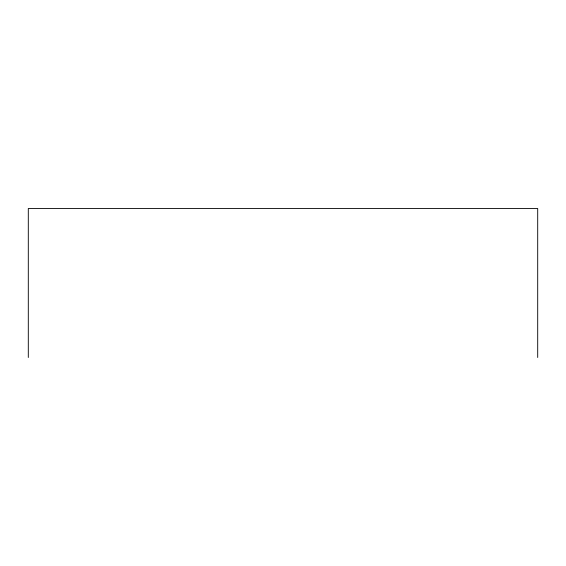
<?xml version="1.0" encoding="UTF-8"?>
<svg xmlns="http://www.w3.org/2000/svg" width="566" height="566" viewBox="0 0 566 566"><rect width="100%" height="100%" fill="white"/><g stroke="black" fill="none" stroke-linecap="round" stroke-linejoin="round"><path stroke-width="0.85" d="M537.7 357.493L537.7 208.507L28.3 208.507L28.3 357.493"/></g></svg>
